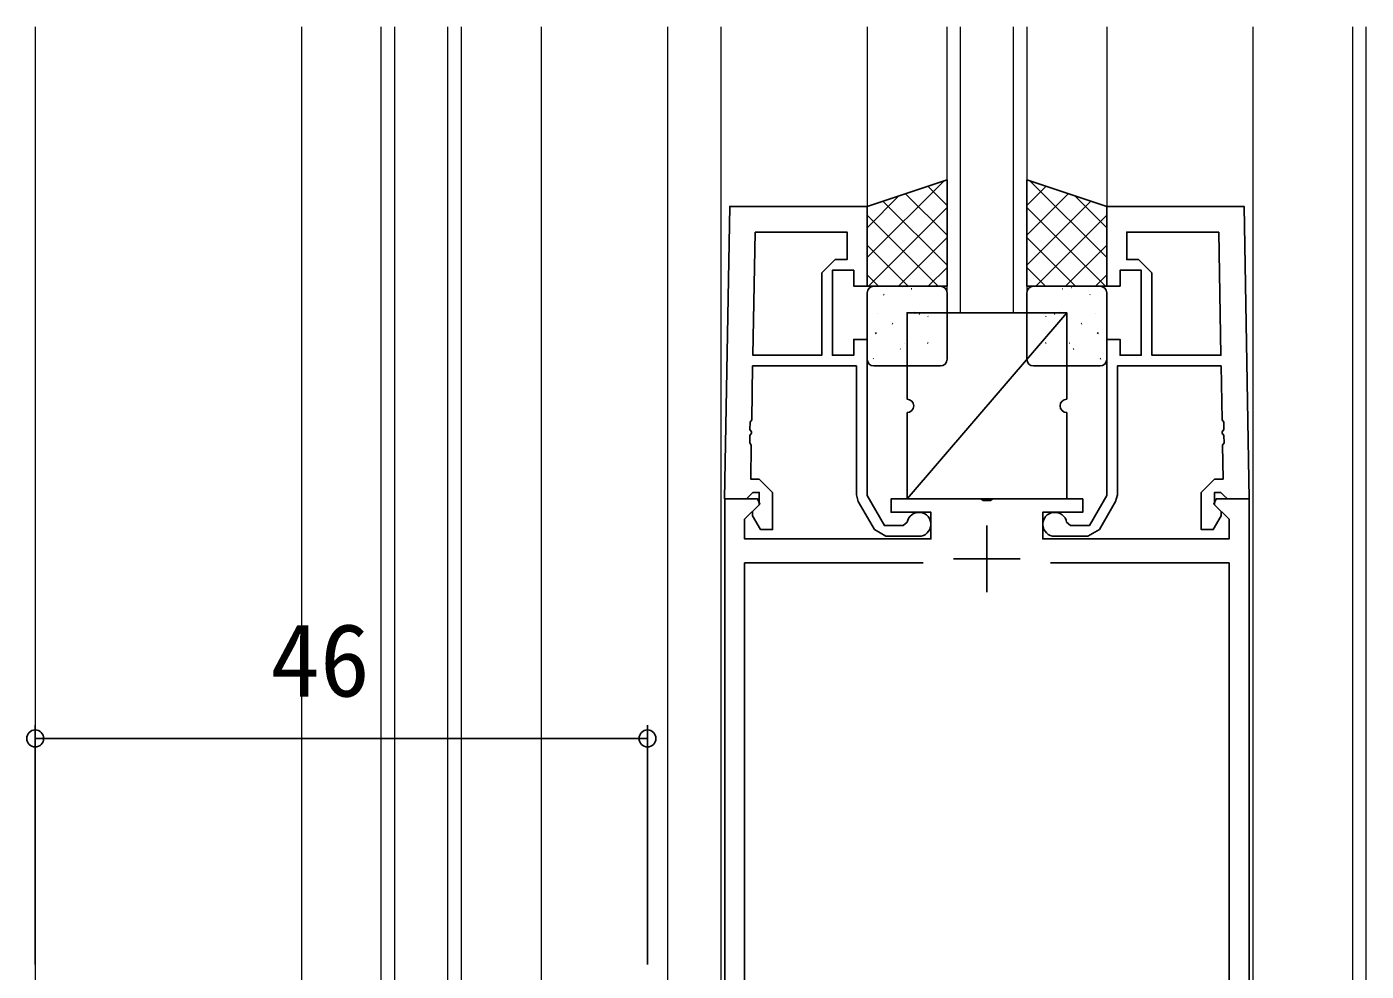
# Model space of a CAD drawing. Units: millimetres, scale not verified. Extents: x -437 to 438, y -681 to 678.
# Drawn here: x -74.2 to 26.5, y -10.7 to 60.3 of the extents above; entities that cross this region are included whole.
import ezdxf
from ezdxf.enums import TextEntityAlignment as Align

# ---------------------------------------------------------------- set-up
doc = ezdxf.new("R2010")
doc.units = ezdxf.units.MM
doc.header["$LTSCALE"] = 4
for name, color, linetype in [('0-2_YKK_11', 7, 'Continuous'), ('0-4_YKK_13', 4, 'Continuous'), ('0-6_YKK_D', 6, 'Continuous')]:
    doc.layers.add(name, color=color, linetype=linetype)
doc.layers.add('0-3_YKK_12', color=2, linetype='Continuous', lineweight=18)
doc.styles.add('ＭＳ ゴシック', font='')
doc.styles.get('ＭＳ ゴシック').set_extended_font_data('MS Gothic')

msp = doc.modelspace()

# ---------------------------------------------------------------- linework, layer by layer
at = {"layer": '0-2_YKK_11'}
for p, q in [((-19.462, 44.87), (-19.624, 35.6)), ((15.383, 44.87), (15.545, 35.6)), ((-13.443, 42.8), (-14.443, 41.8)), ((10.364, 41.8), (9.364, 42.8)), ((-18.143, 25.3), (-19.143, 26.3)), ((15.064, 26.3), (14.064, 25.3)), ((-11.843, 25.105), (-11.709, 24.605)), ((-10.494, 22.5), (-11.709, 24.605)), ((6.415, 22.5), (7.63, 24.605)), ((7.63, 24.605), (7.764, 25.105)), ((15.185, 24.8), (17.661, 24.8)), ((-10.494, 22.5), (-9.628, 22)), ((-2.039, 17.8), (-2.039, 22.8)), ((5.549, 22), (6.415, 22.5)), ((-7.143, 22), (-9.628, 22)), ((3.064, 22), (5.549, 22)), ((0.461, 20.3), (-4.539, 20.3)), ((-6.816, 20), (-20.239, 20)), ((2.737, 20), (16.161, 20))]:
    msp.add_line(p, q, dxfattribs=at)
for points in [[(-21.743, 24.8), (-21.359, 46.8), (-11.043, 46.8), (-11.043, 40.8), (-12.043, 40.8), (-12.043, 42), (-13.643, 42), (-13.643, 35.6), (-12.043, 35.6), (-12.043, 36.8), (-11.043, 36.8), (-11.043, 25.051), (-9.743, 22.8), (-8.326, 22.8), (-8.03, 23.05)], [(17.664, 24.8), (17.28, 46.8), (6.964, 46.8), (6.964, 40.8), (7.964, 40.8), (7.964, 42), (9.564, 42), (9.564, 35.6), (7.964, 35.6), (7.964, 36.8), (6.964, 36.8), (6.964, 25.051), (5.664, 22.8), (4.247, 22.8), (3.952, 23.05)], [(-19.462, 44.87), (-19.624, 35.6), (-14.443, 35.6), (-14.443, 41.8)], [(-13.443, 42.8), (-12.543, 42.8), (-12.543, 44.87), (-19.462, 44.87)], [(9.364, 42.8), (8.464, 42.8), (8.464, 44.87), (15.383, 44.87)], [(15.383, 44.87), (15.545, 35.6), (10.364, 35.6), (10.364, 41.8)], [(-11.843, 25.105), (-11.843, 34.8), (-19.638, 34.8), (-19.709, 30.758), (-19.832, 30.577), (-19.841, 30.027), (-19.725, 29.841), (-19.726, 29.758), (-19.849, 29.577), (-19.859, 29.027), (-19.742, 28.842), (-19.787, 26.3), (-19.143, 26.3)], [(7.764, 25.105), (7.764, 34.8), (15.559, 34.8), (15.63, 30.758), (15.753, 30.577), (15.763, 30.027), (15.646, 29.841), (15.647, 29.758), (15.77, 29.577), (15.78, 29.027), (15.663, 28.842), (15.708, 26.3), (15.064, 26.3)], [(-18.143, 25.3), (-18.143, 22.5), (-19.043, 22.5), (-19.643, 23.539), (-19.643, 23.85), (-19.143, 24.35), (-19.143, 25.3), (-19.613, 25.3), (-19.813, 25.1), (-20.113, 24.8), (-21.743, 24.8)], [(14.064, 25.3), (14.064, 22.5), (14.964, 22.5), (15.564, 23.539), (15.564, 23.85), (15.064, 24.35), (15.064, 25.3), (15.534, 25.3), (15.734, 25.1), (16.034, 24.8), (17.664, 24.8)], [(-21.739, -63.2), (-21.739, 24.8), (-19.264, 24.8), (-19.103, 24.412), (-20.239, 23.275), (-20.239, 21.8), (-6.239, 21.8), (-6.239, 23.8), (-9.239, 23.8), (-9.239, 24.8), (-2.498, 24.8), (-2.314, 24.68), (-1.765, 24.68), (-1.581, 24.8), (5.161, 24.8), (5.161, 23.8), (2.161, 23.8), (2.161, 21.8), (16.161, 21.8), (16.161, 23.275), (15.024, 24.412), (15.185, 24.8)], [(17.661, 24.8), (17.661, -63.2)], [(-16.567, -29.7), (-20.239, -29.7), (-20.239, 20)], [(2.737, 20), (16.161, 20), (16.161, -29.7)]]:
    msp.add_lwpolyline(points, dxfattribs=at)
for centre, start, end in [((-7.143, 22.9), 270, 170.40594), ((3.064, 22.9), 9.59406, 270)]:
    msp.add_arc(centre, 0.9, start, end, dxfattribs=at)
at = {"layer": '0-3_YKK_12'}
for p, q in [((-73.539, 60.298), (-73.539, -83.2)), ((-53.539, 60.298), (-53.539, -13.2)), ((-47.539, -21.201), (-47.539, 60.298)), ((-46.539, 60.298), (-46.539, -21.201)), ((-42.539, -21.201), (-42.539, 60.298)), ((-41.539, 60.298), (-41.539, -21.201)), ((-35.539, 60.298), (-35.539, -13.201)), ((-26.039, 60.298), (-26.039, -83.2)), ((-22.039, 60.298), (-22.039, -63.205)), ((-11.036, 60.298), (-11.036, 46.8)), ((-5.036, 38.8), (-5.036, 60.299)), ((-4.036, 60.299), (-4.036, 38.8)), ((-0.036, 38.8), (-0.036, 60.299)), ((6.964, 60.298), (6.964, 46.798)), ((25.461, -73.2), (25.461, 60.298)), ((26.461, -73.2), (26.461, 60.298))]:
    msp.add_line(p, q, dxfattribs=at)
for points in [[(0.964, 60.299), (0.964, 38.8), (-5.036, 38.8)], [(5.461, -63.205), (17.961, -63.205), (17.961, 60.298)]]:
    msp.add_lwpolyline(points, dxfattribs=at)
at = {"layer": '0-4_YKK_13'}
for p, q in [((-5.036, 48.8), (-11.036, 46.8)), ((-5.256, 48.726), (-11.036, 42.947)), ((-6.484, 48.317), (-5.036, 46.869)), ((-5.036, 40.8), (-5.036, 48.8)), ((0.964, 40.8), (0.964, 48.8)), ((0.964, 48.8), (6.964, 46.8)), ((2.412, 48.317), (0.964, 46.869)), ((1.184, 48.726), (6.964, 42.947)), ((-8.624, 47.604), (-11.036, 45.192)), ((-8.168, 47.756), (-5.036, 44.624)), ((4.096, 47.756), (0.964, 44.624)), ((4.552, 47.604), (6.964, 45.192)), ((-11.036, 46.8), (-11.036, 40.8)), ((-5.036, 46.702), (-10.938, 40.8)), ((-9.851, 47.195), (-5.036, 42.379)), ((5.78, 47.195), (0.964, 42.379)), ((0.964, 46.702), (6.866, 40.8)), ((6.964, 46.8), (6.964, 40.8)), ((-11.036, 46.134), (-5.702, 40.8)), ((6.964, 46.134), (1.63, 40.8)), ((-5.036, 44.456), (-8.693, 40.8)), ((0.964, 44.456), (4.621, 40.8)), ((-11.036, 43.889), (-7.947, 40.8)), ((6.964, 43.889), (3.875, 40.8)), ((-11.036, 41.644), (-10.192, 40.8)), ((-5.036, 42.211), (-6.448, 40.8)), ((0.964, 42.211), (2.376, 40.8)), ((6.964, 41.644), (6.12, 40.8)), ((-11.036, 40.8), (-5.036, 40.8)), ((-11.036, 35.3), (-11.036, 40.3)), ((-10.536, 40.8), (-5.536, 40.8)), ((-8.409, 40.705), (-8.402, 40.697)), ((-7.725, 40.611), (-7.681, 40.587)), ((-5.036, 40.3), (-5.036, 35.3)), ((6.964, 40.8), (0.964, 40.8)), ((0.964, 40.3), (0.964, 35.3)), ((6.464, 40.8), (1.464, 40.8)), ((3.653, 40.611), (3.609, 40.587)), ((4.337, 40.705), (4.33, 40.697)), ((6.964, 35.3), (6.964, 40.3)), ((-9.801, 40.179), (-9.757, 40.155)), ((5.729, 40.179), (5.686, 40.155)), ((-10.228, 38.722), (-10.221, 38.715)), ((3.961, 38.8), (-8.039, 24.8)), ((-7.51, 38.833), (-7.464, 38.744)), ((-7.133, 38.722), (-7.09, 38.698)), ((-6.467, 38.537), (-6.461, 38.53)), ((-5.057, 39.154), (-5.036, 39.142)), ((0.985, 39.154), (0.964, 39.142)), ((2.395, 38.537), (2.389, 38.53)), ((3.062, 38.722), (3.018, 38.698)), ((3.438, 38.833), (3.392, 38.744)), ((6.156, 38.722), (6.15, 38.715)), ((-10.4, 37.308), (-10.353, 37.22)), ((-9.158, 37.987), (-9.114, 37.963)), ((5.086, 37.987), (5.043, 37.963)), ((6.328, 37.308), (6.281, 37.22)), ((-8.253, 36.517), (-8.246, 36.51)), ((-6.49, 36.53), (-6.447, 36.506)), ((2.419, 36.53), (2.375, 36.506)), ((4.181, 36.517), (4.175, 36.51)), ((-10.592, 35.363), (-10.548, 35.339)), ((-8.567, 36.098), (-8.523, 36.074)), ((4.495, 36.098), (4.451, 36.074)), ((6.52, 35.363), (6.476, 35.339)), ((-5.536, 34.8), (-10.536, 34.8)), ((1.464, 34.8), (6.464, 34.8)), ((-8.039, 31.3), (-8.039, 24.8))]:
    msp.add_line(p, q, dxfattribs=at)
for points in [[(3.961, 32.3), (3.961, 38.8), (-8.039, 38.8), (-8.039, 32.3)], [(-8.039, 24.8), (3.961, 24.8), (3.961, 31.3)]]:
    msp.add_lwpolyline(points, dxfattribs=at)
for centre, start, end in [((-10.536, 40.3), 90, 180), ((-5.536, 40.3), 0, 90), ((1.464, 40.3), 90, 180), ((6.464, 40.3), 0, 90), ((-10.536, 35.3), 180, 270), ((-5.536, 35.3), 270, 0), ((1.464, 35.3), 180, 270), ((6.464, 35.3), 270, 0), ((-8.039, 31.8), 270, 90), ((3.961, 31.8), 90, 270)]:
    msp.add_arc(centre, 0.5, start, end, dxfattribs=at)
at = {"layer": '0-6_YKK_D'}
for p, q in [((-73.539, -10.2), (-73.539, 7.8)), ((-27.539, -10.2), (-27.539, 7.8)), ((-73.539, 6.8), (-27.539, 6.8))]:
    msp.add_line(p, q, dxfattribs=at)
for centre in [(-73.539, 6.8), (-27.539, 6.8)]:
    msp.add_circle(centre, 0.637, dxfattribs=at)

# ---------------------------------------------------------------- texts
at = {"layer": '0-6_YKK_D', "style": 'ＭＳ ゴシック'}
msp.add_text('46', height=5.499, dxfattribs=at).set_placement((-55.887, 8.3), align=Align.BOTTOM_LEFT)

doc.saveas('drawing.dxf')
